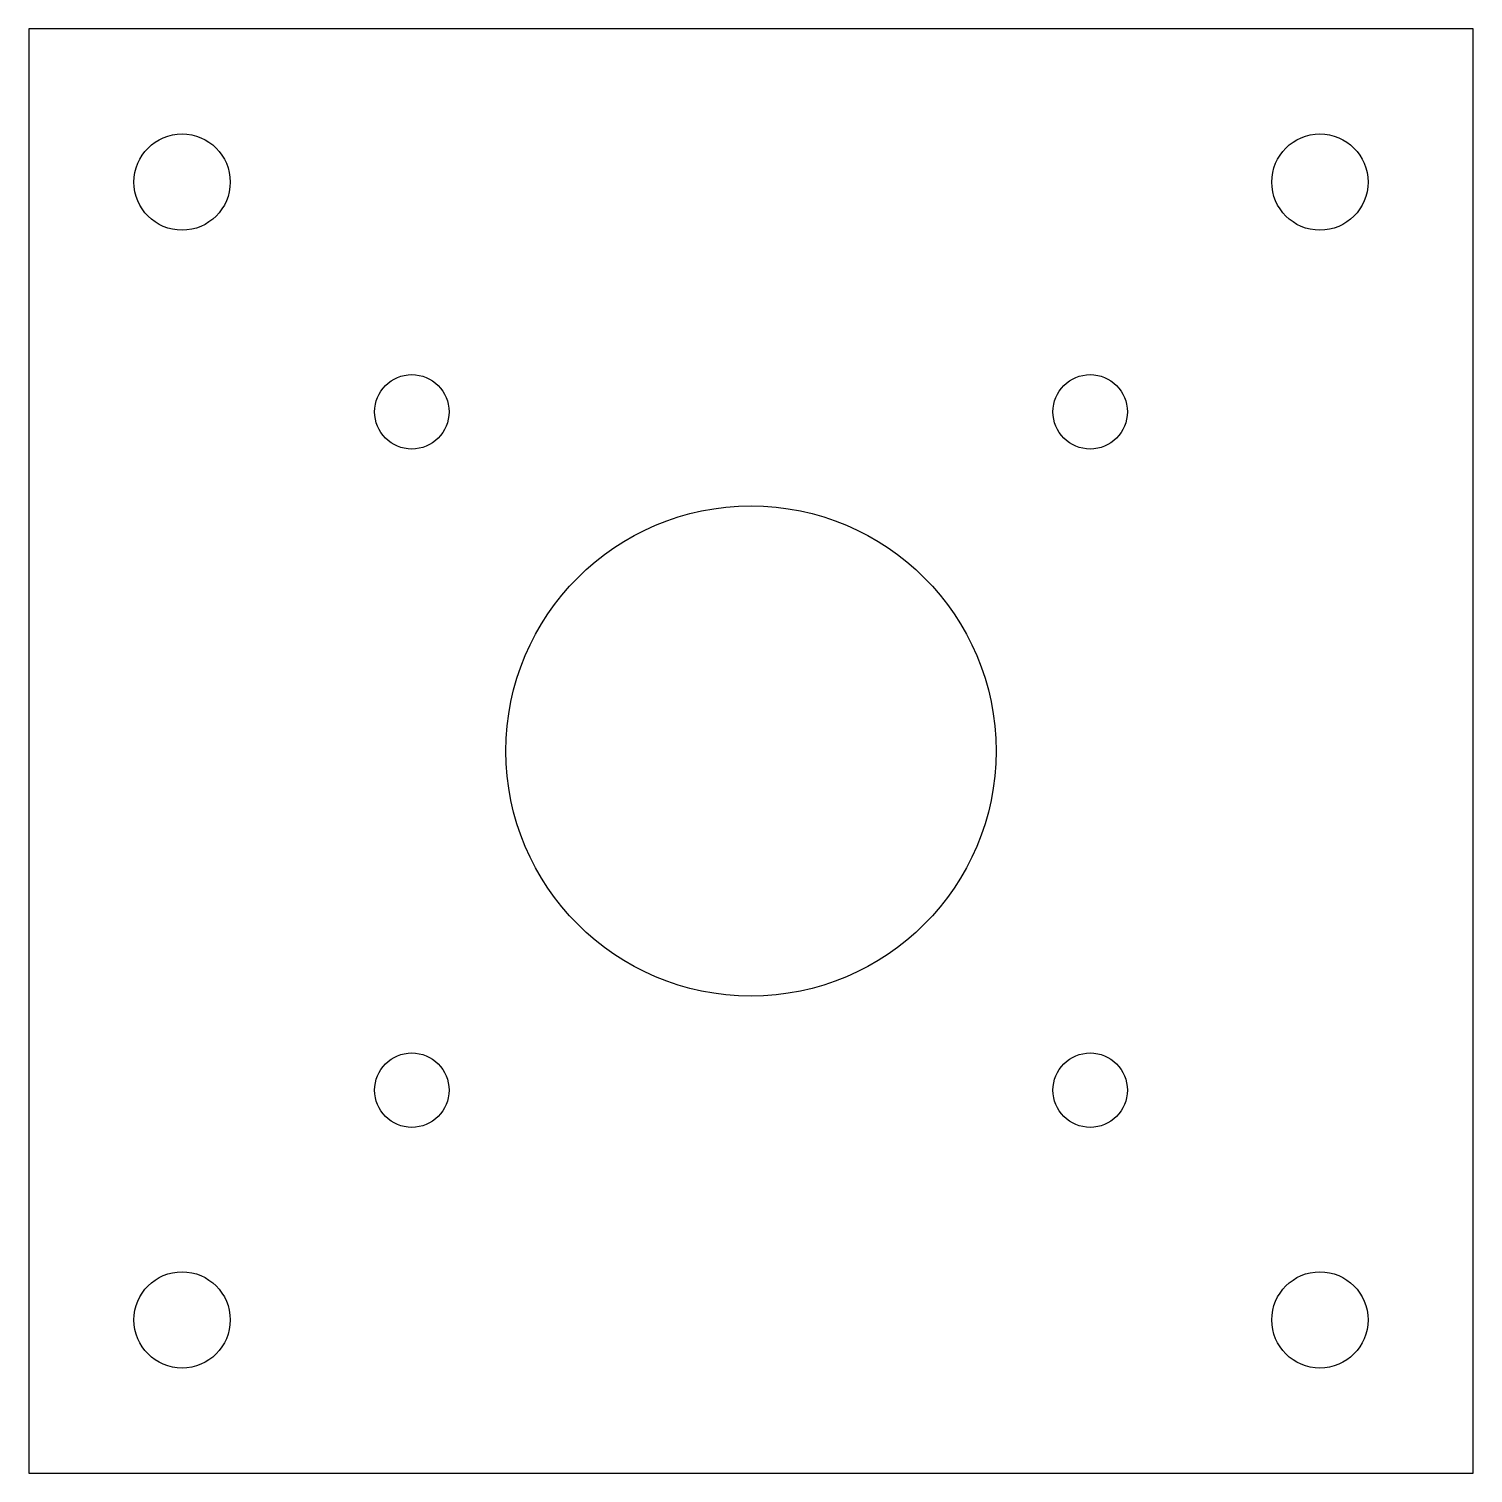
# Model space of a CAD drawing. Header units: millimetres. Extents: x 0 to 66, y 0 to 66.
import ezdxf

# ---------------------------------------------------------------- set-up
doc = ezdxf.new("R2010")
doc.units = ezdxf.units.MM

msp = doc.modelspace()

# ---------------------------------------------------------------- linework, layer by layer
at = {"layer": 'CUT'}
for p, q in [((66, 66), (0, 66)), ((0, 66), (0, 0)), ((66, 0), (66, 66)), ((0, 0), (66, 0))]:
    msp.add_line(p, q, dxfattribs=at)
for centre, radius in [((7, 59), 2.2), ((59, 59), 2.2), ((17.5, 48.5), 1.7), ((48.5, 48.5), 1.7), ((33, 33), 11.2), ((17.5, 17.5), 1.7), ((48.5, 17.5), 1.7), ((7, 7), 2.2), ((59, 7), 2.2)]:
    msp.add_circle(centre, radius, dxfattribs=at)

doc.saveas('drawing.dxf')
